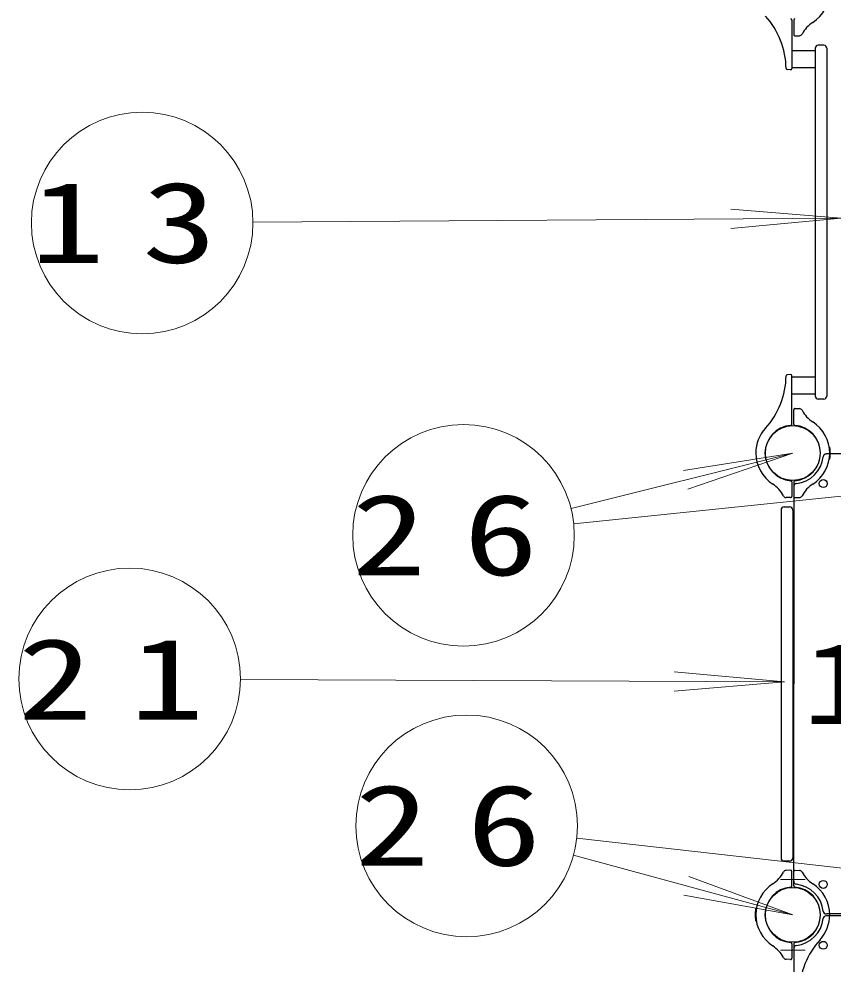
# Model space of a CAD drawing. Units: millimetres on the paper. Extents: x -385 to 0, y -594 to 267.
# Drawn here: x -294.32 to -272.27, y 139.86 to 165.45 of the extents above; entities that cross this region are included whole.
import ezdxf

# ---------------------------------------------------------------- set-up
doc = ezdxf.new("R2010")
doc.units = ezdxf.units.MM
doc.linetypes.add('USER2', pattern=[6, 3, -1, 1, -1])
doc.layers.add('LY_1', color=7, linetype='Continuous', lineweight=25)
doc.styles.add('ＭＳ ゴシック', font='')
doc.styles.get('ＭＳ ゴシック').set_extended_font_data('MS Gothic')

msp = doc.modelspace()

# ---------------------------------------------------------------- linework, layer by layer
at = {"layer": 'LY_1'}
for p, q in [((-273.386, 165.413), (-273.386, 164.104)), ((-273.336, 165.413), (-273.336, 165.021)), ((-273.302, 164.988), (-273.181, 164.992)), ((-273.386, 164.588), (-272.753, 164.588)), ((-272.753, 164.653), (-272.753, 155.236)), ((-272.52, 164.736), (-272.67, 164.736)), ((-272.436, 164.653), (-272.436, 155.236)), ((-273.421, 164.071), (-273.509, 164.075)), ((-273.386, 164.135), (-272.753, 164.135)), ((-273.421, 155.819), (-273.509, 155.814)), ((-273.386, 154.476), (-273.386, 155.785)), ((-273.386, 155.755), (-272.753, 155.755)), ((-273.386, 155.301), (-272.753, 155.301)), ((-272.52, 155.153), (-272.67, 155.153)), ((-273.336, 154.476), (-273.336, 154.868)), ((-273.302, 154.902), (-273.181, 154.898)), ((-272.375, 153.861), (-272.373, 153.861)), ((-267.111, 153.67), (-272.451, 153.67)), ((-272.375, 153.528), (-272.373, 153.528)), ((-273.386, 152.913), (-273.386, 152.521)), ((-273.336, 152.913), (-273.336, 147.445)), ((-273.421, 152.488), (-273.542, 152.492)), ((-273.302, 152.488), (-273.171, 152.492)), ((-273.595, 152.236), (-273.445, 152.236)), ((-273.678, 152.153), (-273.678, 142.736)), ((-273.361, 152.153), (-273.361, 142.736)), ((-273.336, 141.976), (-273.336, 147.445)), ((-273.595, 142.653), (-273.445, 142.653)), ((-273.421, 142.402), (-273.552, 142.397)), ((-273.386, 141.976), (-273.386, 142.368)), ((-273.302, 142.402), (-273.181, 142.398)), ((-274.347, 141.361), (-274.35, 141.361)), ((-274.347, 141.028), (-274.35, 141.028)), ((-267.111, 141.22), (-272.451, 141.22)), ((-267.111, 141.17), (-272.451, 141.17)), ((-273.386, 140.413), (-273.386, 140.021)), ((-273.336, 140.413), (-273.336, 131.195)), ((-273.421, 139.988), (-273.542, 139.992))]:
    msp.add_line(p, q, dxfattribs=at)
at = {"layer": 'LY_1', "lineweight": 13}
for p, q in [((-272.052, 160.053), (-275.042, 160.294)), ((-287.978, 159.944), (-272.052, 160.053)), ((-272.052, 160.053), (-275.039, 159.771)), ((-279.365, 152.195), (-273.361, 153.695)), ((-279.292, 151.778), (-260.861, 153.695)), ((-273.361, 153.695), (-276.324, 153.224)), ((-273.361, 153.695), (-276.198, 152.717)), ((-273.581, 147.502), (-276.569, 147.777)), ((-288.316, 147.568), (-273.581, 147.502)), ((-273.581, 147.502), (-276.571, 147.254)), ((-279.209, 143.267), (-260.861, 141.195)), ((-279.296, 142.814), (-273.361, 141.195)), ((-273.361, 141.195), (-276.176, 142.234)), ((-273.361, 141.195), (-276.313, 141.729))]:
    msp.add_line(p, q, dxfattribs=at)
at = {"layer": 'LY_1', "linetype": 'USER2', "lineweight": 13}
for p, q in [((-273.693, 142.153), (-273.029, 142.153)), ((-273.693, 140.236), (-273.029, 140.236))]:
    msp.add_line(p, q, dxfattribs=at)
at = {"layer": 'LY_1', "lineweight": 13}
for centre in [(-290.978, 159.923), (-282.276, 151.468), (-291.316, 147.581), (-282.191, 143.604)]:
    msp.add_circle(centre, 3, dxfattribs=at)
at = {"layer": 'LY_1'}
for centre, radius in [((-273.361, 153.695), 0.743), ((-272.536, 152.87), 0.108), ((-272.536, 142.02), 0.108), ((-273.361, 141.195), 0.743), ((-272.536, 140.37), 0.108)]:
    msp.add_circle(centre, radius, dxfattribs=at)
for centre, radius, start, end in [((-273.361, 166.195), 1, 302.7272, 360), ((-275.707, 164.067), 2.167, 1.0841, 42.2172), ((-273.42, 165.413), 0.0333, 360, 85.7293), ((-273.303, 165.413), 0.0333, 94.2707, 180), ((-272.37, 164.652), 0.833, 122.7272, 152.5412), ((-273.184, 165.075), 0.0833, 272, 332.5412), ((-273.303, 165.021), 0.0333, 180, 272), ((-272.67, 164.653), 0.0833, 90, 180), ((-272.52, 164.653), 0.0833, 360, 90), ((-273.507, 164.108), 0.0333, 181.0841, 267), ((-273.42, 164.104), 0.0333, 267, 360), ((-273.507, 155.781), 0.0333, 93, 178.9158), ((-273.42, 155.785), 0.0333, 360, 93), ((-275.707, 155.822), 2.167, 317.7828, 358.9158), ((-272.67, 155.236), 0.0833, 180, 270), ((-272.52, 155.236), 0.0833, 270, 360), ((-273.303, 154.868), 0.0333, 88, 180), ((-273.184, 154.814), 0.0833, 27.4588, 88), ((-272.37, 155.237), 0.833, 207.4588, 237.2728), ((-273.361, 153.695), 1, 360, 57.2728), ((-273.361, 153.695), 1, 137.7828, 180), ((-273.361, 153.695), 0.75, 94.2707, 180), ((-273.42, 154.476), 0.0333, 274.2707, 360), ((-273.303, 154.476), 0.0333, 180, 265.7293), ((-273.361, 153.695), 0.75, 360, 85.7293), ((-272.373, 153.845), 0.0167, 8.6269, 90), ((-273.361, 153.695), 1.017, 360, 8.6269), ((-273.361, 153.695), 1, 180, 237.2728), ((-273.361, 153.695), 0.75, 180, 265.7293), ((-273.361, 153.695), 0.75, 274.2707, 360), ((-273.361, 153.695), 0.833, 276.7872, 353.2128), ((-273.361, 153.695), 1, 302.7272, 360), ((-272.451, 153.586), 0.0833, 90, 173.2128), ((-272.373, 153.545), 0.0167, 270, 351.3731), ((-273.361, 153.695), 1.017, 351.3731, 360), ((-274.353, 152.152), 0.833, 27.4588, 57.2728), ((-273.42, 152.913), 0.0333, 360, 85.7293), ((-273.303, 152.913), 0.0333, 94.2707, 180), ((-273.253, 152.784), 0.0833, 96.7872, 180), ((-272.37, 152.152), 0.833, 122.7272, 152.5412), ((-273.539, 152.575), 0.0833, 207.4588, 268), ((-273.42, 152.521), 0.0333, 268, 360), ((-273.303, 152.521), 0.0333, 180, 272), ((-273.184, 152.575), 0.0833, 272, 332.5412), ((-273.595, 152.153), 0.0833, 90, 180), ((-273.445, 152.153), 0.0833, 0, 90), ((-273.595, 142.736), 0.0833, 180, 270), ((-273.445, 142.736), 0.0833, 270, 0), ((-274.353, 142.737), 0.833, 302.7272, 332.5412), ((-273.539, 142.314), 0.0833, 92, 152.5412), ((-273.42, 142.368), 0.0333, 0, 92), ((-273.303, 142.368), 0.0333, 88, 180), ((-273.184, 142.314), 0.0833, 27.4588, 88), ((-272.37, 142.737), 0.833, 207.4588, 237.2728), ((-273.361, 141.195), 1, 122.7272, 180), ((-273.253, 142.105), 0.0833, 180, 263.2128), ((-273.361, 141.195), 0.833, 6.7872, 83.2128), ((-273.361, 141.195), 1, 0, 57.2728), ((-273.361, 141.195), 0.75, 94.2707, 180), ((-273.42, 141.976), 0.0333, 274.2707, 0), ((-273.303, 141.976), 0.0333, 180, 265.7293), ((-273.361, 141.195), 0.75, 0, 85.7293), ((-273.361, 141.195), 1.017, 171.3731, 180), ((-274.35, 141.345), 0.0167, 90, 171.3731), ((-272.451, 141.303), 0.0833, 186.7872, 270), ((-273.361, 141.195), 1.017, 180, 188.6269), ((-274.35, 141.045), 0.0167, 188.6269, 270), ((-273.361, 141.195), 1, 180, 237.2728), ((-273.361, 141.195), 0.75, 180, 265.7293), ((-273.361, 141.195), 0.75, 274.2707, 0), ((-273.361, 141.195), 0.833, 276.7872, 353.2128), ((-273.361, 141.195), 1, 317.7828, 0), ((-272.451, 141.086), 0.0833, 90, 173.2128), ((-271.016, 139.067), 2.167, 137.7828, 178.9159), ((-274.353, 139.652), 0.833, 27.4588, 57.2728), ((-273.42, 140.413), 0.0333, 0, 85.7293), ((-273.303, 140.413), 0.0333, 94.2707, 180), ((-273.253, 140.284), 0.0833, 96.7872, 180), ((-273.539, 140.075), 0.0833, 207.4588, 268), ((-273.42, 140.021), 0.0333, 268, 0)]:
    msp.add_arc(centre, radius, start, end, dxfattribs=at)

# ---------------------------------------------------------------- texts
at = {"layer": 'LY_1', "char_height": 2.199, "style": 'ＭＳ ゴシック'}
for s, insert, attachment_point in [('\\T1.5;\\W1.35;13', (-290.978, 159.923), 5), ('\\T1.5;\\W1.35;26', (-282.276, 151.468), 5), ('\\T1.5;\\W1.35;21', (-291.316, 147.581), 5), ('\\T1.5;\\W1.35;1000', (-273.111, 147.445), 4), ('\\T1.5;\\W1.35;26', (-282.191, 143.604), 5)]:
    msp.add_mtext(s, dxfattribs=dict(at, insert=insert, attachment_point=attachment_point))

doc.saveas('drawing.dxf')
